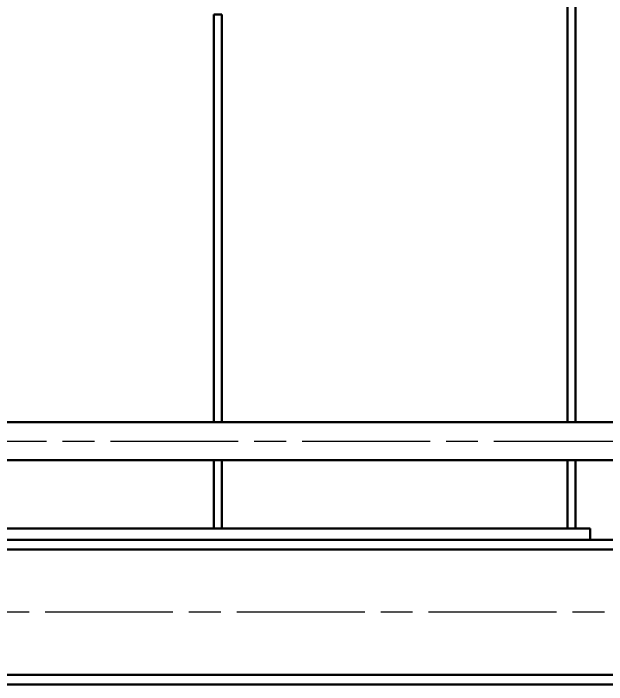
# Model space of a CAD drawing. Header units: millimetres. Extents: x 0 to 25230, y 0 to 17820.
# Drawn here: x 10841 to 11630, y 6117 to 7010 of the extents above; entities that cross this region are included whole.
import ezdxf

# ---------------------------------------------------------------- set-up
doc = ezdxf.new("R2010")
doc.units = ezdxf.units.MM
doc.header["$LTSCALE"] = 30
doc.linetypes.add('CHAIN', pattern=[0.7087, 0.4724, -0.0591, 0.1181, -0.0591])
doc.layers.add('Видимый контур (ГОСТ)', color=7, linetype='Continuous', lineweight=50)
doc.layers.add('Осевая линия (ГОСТ)', color=7, linetype='Continuous', lineweight=25)

msp = doc.modelspace()

# ---------------------------------------------------------------- linework, layer by layer
at = {"layer": 'Видимый контур (ГОСТ)'}
for p, q in [((11578.1868, 7022.0684), (11578.1868, 6465.9434)), ((11588.6868, 7022.0684), (11588.6868, 6465.9434)), ((11107.789, 6465.9434), (11107.789, 7008.5684)), ((11118.289, 7008.5684), (11107.789, 7008.5684)), ((11118.289, 7008.5684), (11118.289, 6465.9434)), ((11670.5542, 6465.9434), (10667.8042, 6465.9434)), ((11670.5542, 6415.6934), (10667.8042, 6415.6934)), ((11107.789, 6324.5684), (11107.789, 6415.6934)), ((11118.289, 6415.6934), (11118.289, 6324.5684)), ((11578.1868, 6415.6934), (11578.1868, 6324.5684)), ((11588.6868, 6415.6934), (11588.6868, 6324.5684)), ((10618.039, 6324.5684), (11608.039, 6324.5684)), ((11578.1868, 6324.5684), (11588.6868, 6324.5684)), ((11608.039, 6309.5684), (11608.039, 6324.5684)), ((11659.3042, 6309.5684), (10441.3042, 6309.5684)), ((10618.039, 6309.5684), (11608.039, 6309.5684)), ((14818.3042, 6296.4434), (10397.0542, 6296.4434)), ((15058.3042, 6129.9434), (10168.3042, 6129.9434)), ((15058.3042, 6116.8184), (10168.3042, 6116.8184))]:
    msp.add_line(p, q, dxfattribs=at)
at = {"layer": 'Осевая линия (ГОСТ)', "linetype": 'CHAIN', "ltscale": 11.993792}
for p, q in [((10205.1718, 6440.8184), (14633.8042, 6440.8184)), ((15133.3042, 6213.1934), (10093.3042, 6213.1934))]:
    msp.add_line(p, q, dxfattribs=at)

doc.saveas('drawing.dxf')
